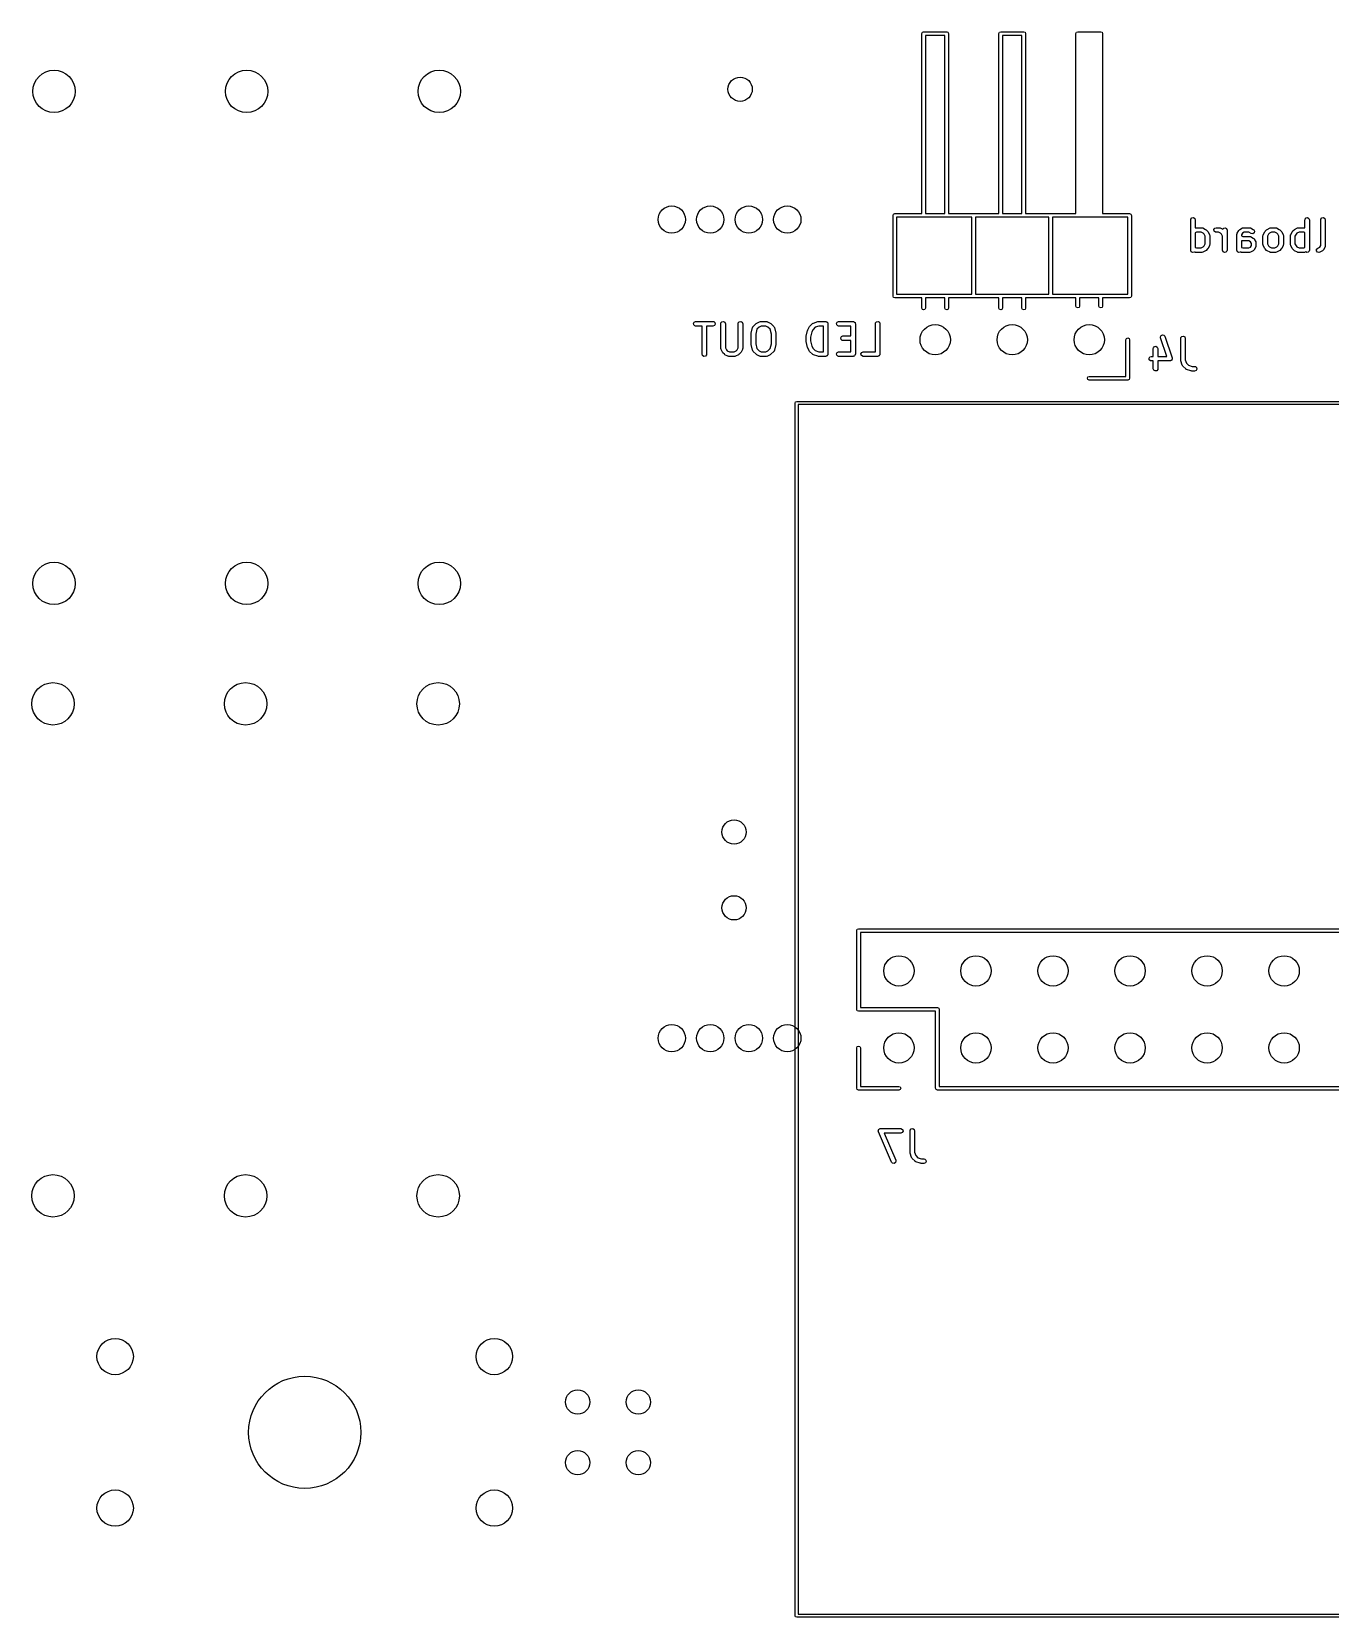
# Model space of a CAD drawing. Extents: x 0.83 to 7.45, y -4.93 to -0.82.
# Drawn here: x 0.827 to 2.512, y -4.925 to -2.866 of the extents above; entities that cross this region are included whole.
import ezdxf

# ---------------------------------------------------------------- set-up
doc = ezdxf.new("R2010")
doc.units = 0
doc.header["$MEASUREMENT"] = 0
doc.layers.add('BLACK', color=7, linetype='CONTINUOUS')

msp = doc.modelspace()

# ---------------------------------------------------------------- linework, layer by layer
at = {"layer": 'BLACK', "linetype": 'CONTINUOUS'}
for p, q in [((1.98209, -2.86861), (1.98278, -2.86694)), ((1.98209, -3.10246), (1.98209, -2.86861)), ((1.98278, -2.86694), (1.98445, -2.86624)), ((1.98445, -2.86624), (2.01437, -2.86624)), ((1.98681, -2.87097), (1.98681, -3.10246)), ((2.01201, -2.87097), (1.98681, -2.87097)), ((2.01201, -3.10246), (2.01201, -2.87097)), ((2.01437, -2.86624), (2.01604, -2.86694)), ((2.01604, -2.86694), (2.01673, -2.86861)), ((2.01673, -2.86861), (2.01673, -3.10246)), ((2.08209, -2.86861), (2.08278, -2.86694)), ((2.08209, -3.10246), (2.08209, -2.86861)), ((2.08278, -2.86694), (2.08445, -2.86624)), ((2.08445, -2.86624), (2.11437, -2.86624)), ((2.08681, -2.87097), (2.08681, -3.10246)), ((2.11201, -2.87097), (2.08681, -2.87097)), ((2.11201, -3.10246), (2.11201, -2.87097)), ((2.11437, -2.86624), (2.11604, -2.86694)), ((2.11604, -2.86694), (2.11673, -2.86861)), ((2.11673, -2.86861), (2.11673, -3.10246)), ((2.18209, -2.86861), (2.18278, -2.86694)), ((2.18209, -3.10246), (2.18209, -2.86861)), ((2.18278, -2.86694), (2.18445, -2.86624)), ((2.18445, -2.86624), (2.21437, -2.86624)), ((2.21437, -2.86624), (2.21604, -2.86694)), ((2.21604, -2.86694), (2.21673, -2.86861)), ((2.21673, -2.86861), (2.21673, -3.10246)), ((1.94469, -3.10483), (1.94538, -3.10316)), ((1.94469, -3.20955), (1.94469, -3.10483)), ((1.94538, -3.10316), (1.94705, -3.10246)), ((1.94705, -3.10246), (1.98209, -3.10246)), ((1.98445, -3.10719), (1.94941, -3.10719)), ((1.94941, -3.10719), (1.94941, -3.20719)), ((2.01437, -3.10719), (1.98445, -3.10719)), ((1.98681, -3.10246), (2.01201, -3.10246)), ((2.04705, -3.10719), (2.01437, -3.10719)), ((2.01673, -3.10246), (2.08209, -3.10246)), ((2.04705, -3.20719), (2.04705, -3.10719)), ((2.08445, -3.10719), (2.05177, -3.10719)), ((2.05177, -3.10719), (2.05177, -3.20719)), ((2.11437, -3.10719), (2.08445, -3.10719)), ((2.08681, -3.10246), (2.11201, -3.10246)), ((2.14705, -3.10719), (2.11437, -3.10719)), ((2.11673, -3.10246), (2.18209, -3.10246)), ((2.14705, -3.20719), (2.14705, -3.10719)), ((2.18445, -3.10719), (2.15177, -3.10719)), ((2.15177, -3.10719), (2.15177, -3.20719)), ((2.18839, -3.10719), (2.18445, -3.10719)), ((2.19311, -3.10719), (2.18839, -3.10719)), ((2.19783, -3.10719), (2.19311, -3.10719)), ((2.20256, -3.10719), (2.19783, -3.10719)), ((2.20728, -3.10719), (2.20256, -3.10719)), ((2.21201, -3.10719), (2.20728, -3.10719)), ((2.21437, -3.10719), (2.21201, -3.10719)), ((2.24941, -3.10719), (2.21437, -3.10719)), ((2.21673, -3.10246), (2.25177, -3.10246)), ((2.24941, -3.20719), (2.24941, -3.10719)), ((2.25177, -3.10246), (2.25344, -3.10316)), ((2.25344, -3.10316), (2.25413, -3.10483)), ((2.25413, -3.10483), (2.25413, -3.20955)), ((2.33136, -3.10961), (2.33266, -3.10807)), ((2.33266, -3.10807), (2.33465, -3.10771)), ((2.33465, -3.10771), (2.3364, -3.10872)), ((2.3364, -3.10872), (2.33709, -3.11062)), ((2.47947, -3.10961), (2.48077, -3.10807)), ((2.48077, -3.10807), (2.48275, -3.10771)), ((2.48275, -3.10771), (2.4845, -3.10872)), ((2.4845, -3.10872), (2.48519, -3.11062)), ((2.50009, -3.10961), (2.50139, -3.10807)), ((2.50139, -3.10807), (2.50338, -3.10771)), ((2.50338, -3.10771), (2.50513, -3.10872)), ((2.50513, -3.10872), (2.50582, -3.11062)), ((2.33118, -3.11062), (2.33136, -3.10961)), ((2.33118, -3.14999), (2.33118, -3.11062)), ((2.33709, -3.11062), (2.33709, -3.12095)), ((2.33709, -3.12095), (2.33755, -3.12081)), ((2.33858, -3.1267), (2.33709, -3.12745)), ((2.33709, -3.12745), (2.33709, -3.14629)), ((2.33755, -3.12081), (2.33772, -3.12085)), ((2.33772, -3.12085), (2.33788, -3.12079)), ((2.33788, -3.12079), (2.34538, -3.12079)), ((2.34469, -3.1267), (2.33858, -3.1267)), ((2.34738, -3.12805), (2.34469, -3.1267)), ((2.34538, -3.12079), (2.34639, -3.12097)), ((2.34639, -3.12097), (2.34653, -3.12108)), ((2.34653, -3.12108), (2.3467, -3.12111)), ((2.3467, -3.12111), (2.35045, -3.12298)), ((2.34858, -3.12924), (2.34738, -3.12805)), ((2.34993, -3.13194), (2.34858, -3.12924)), ((2.35045, -3.12298), (2.35116, -3.12351)), ((2.35116, -3.12351), (2.35122, -3.12353)), ((2.35122, -3.12353), (2.3531, -3.12541)), ((2.3531, -3.12541), (2.3536, -3.12613)), ((2.3536, -3.12613), (2.35365, -3.12618)), ((2.35365, -3.12618), (2.35552, -3.12992)), ((2.36122, -3.12323), (2.36223, -3.12148)), ((2.36157, -3.12522), (2.36122, -3.12323)), ((2.36312, -3.12652), (2.36157, -3.12522)), ((2.36223, -3.12148), (2.36413, -3.12079)), ((2.36413, -3.1267), (2.36312, -3.12652)), ((2.36413, -3.12079), (2.36788, -3.12079)), ((2.36718, -3.1267), (2.36413, -3.1267)), ((2.36988, -3.12805), (2.36718, -3.1267)), ((2.36788, -3.12079), (2.36889, -3.12097)), ((2.36889, -3.12097), (2.36903, -3.12108)), ((2.36903, -3.12108), (2.3692, -3.12111)), ((2.3692, -3.12111), (2.37259, -3.1228)), ((2.37108, -3.12924), (2.36988, -3.12805)), ((2.37243, -3.13194), (2.37108, -3.12924)), ((2.37259, -3.1228), (2.37261, -3.12274)), ((2.37261, -3.12274), (2.3739, -3.12119)), ((2.3739, -3.12119), (2.37589, -3.12084)), ((2.37589, -3.12084), (2.37764, -3.12185)), ((2.37764, -3.12185), (2.37833, -3.12375)), ((2.37833, -3.12375), (2.37833, -3.14999)), ((2.39117, -3.12937), (2.39135, -3.12836)), ((2.39117, -3.14999), (2.39117, -3.12937)), ((2.39135, -3.12836), (2.39147, -3.12823)), ((2.39147, -3.12823), (2.39149, -3.12805)), ((2.39149, -3.12805), (2.39336, -3.1243)), ((2.39336, -3.1243), (2.39397, -3.12348)), ((2.39397, -3.12348), (2.39438, -3.1233)), ((2.39438, -3.1233), (2.39468, -3.12298)), ((2.39468, -3.12298), (2.39843, -3.12111)), ((2.3982, -3.12782), (2.39708, -3.13007)), ((2.40045, -3.1267), (2.3982, -3.12782)), ((2.39843, -3.12111), (2.39941, -3.12081)), ((2.39941, -3.12081), (2.39959, -3.12085)), ((2.39959, -3.12085), (2.39975, -3.12079)), ((2.39975, -3.12079), (2.40725, -3.12079)), ((2.40655, -3.1267), (2.40045, -3.1267)), ((2.40968, -3.12826), (2.40655, -3.1267)), ((2.40725, -3.12079), (2.40826, -3.12097)), ((2.40826, -3.12097), (2.4084, -3.12108)), ((2.4084, -3.12108), (2.40857, -3.12111)), ((2.40857, -3.12111), (2.41232, -3.12298)), ((2.41169, -3.12849), (2.40968, -3.12826)), ((2.41337, -3.12738), (2.41169, -3.12849)), ((2.41232, -3.12298), (2.41314, -3.12359)), ((2.41314, -3.12359), (2.41395, -3.12544)), ((2.41395, -3.12544), (2.41337, -3.12738)), ((2.42523, -3.12992), (2.42711, -3.12618)), ((2.42711, -3.12618), (2.42763, -3.12547)), ((2.42763, -3.12547), (2.42766, -3.12541)), ((2.42766, -3.12541), (2.42953, -3.12353)), ((2.42953, -3.12353), (2.43026, -3.12303)), ((2.43026, -3.12303), (2.4303, -3.12298)), ((2.4303, -3.12298), (2.43405, -3.12111)), ((2.43217, -3.12924), (2.43083, -3.13194)), ((2.43337, -3.12805), (2.43217, -3.12924)), ((2.43607, -3.1267), (2.43337, -3.12805)), ((2.43405, -3.12111), (2.43503, -3.12081)), ((2.43503, -3.12081), (2.43521, -3.12085)), ((2.43521, -3.12085), (2.43537, -3.12079)), ((2.43537, -3.12079), (2.441, -3.12079)), ((2.4403, -3.1267), (2.43607, -3.1267)), ((2.443, -3.12805), (2.4403, -3.1267)), ((2.441, -3.12079), (2.44201, -3.12097)), ((2.44201, -3.12097), (2.44214, -3.12108)), ((2.44214, -3.12108), (2.44232, -3.12111)), ((2.44232, -3.12111), (2.44607, -3.12298)), ((2.44419, -3.12924), (2.443, -3.12805)), ((2.44554, -3.13194), (2.44419, -3.12924)), ((2.44607, -3.12298), (2.44678, -3.12351)), ((2.44678, -3.12351), (2.44683, -3.12353)), ((2.44683, -3.12353), (2.44871, -3.12541)), ((2.44871, -3.12541), (2.44922, -3.12613)), ((2.44922, -3.12613), (2.44926, -3.12618)), ((2.44926, -3.12618), (2.45114, -3.12992)), ((2.46085, -3.12992), (2.46273, -3.12618)), ((2.46273, -3.12618), (2.46325, -3.12547)), ((2.46325, -3.12547), (2.46328, -3.12541)), ((2.46328, -3.12541), (2.46516, -3.12353)), ((2.46516, -3.12353), (2.46588, -3.12303)), ((2.46588, -3.12303), (2.46592, -3.12298)), ((2.46592, -3.12298), (2.46967, -3.12111)), ((2.4678, -3.12924), (2.46645, -3.13194)), ((2.46899, -3.12805), (2.4678, -3.12924)), ((2.47169, -3.1267), (2.46899, -3.12805)), ((2.46967, -3.12111), (2.47066, -3.12081)), ((2.47066, -3.12081), (2.47083, -3.12085)), ((2.47083, -3.12085), (2.47099, -3.12079)), ((2.47099, -3.12079), (2.47849, -3.12079)), ((2.47779, -3.1267), (2.47169, -3.1267)), ((2.47929, -3.12745), (2.47779, -3.1267)), ((2.47849, -3.12079), (2.47929, -3.12093)), ((2.47929, -3.11062), (2.47947, -3.10961)), ((2.47929, -3.12093), (2.47929, -3.11062)), ((2.47929, -3.14629), (2.47929, -3.12745)), ((2.48519, -3.11062), (2.48519, -3.14999)), ((2.49991, -3.11062), (2.50009, -3.10961)), ((2.49991, -3.14367), (2.49991, -3.11062)), ((2.50582, -3.11062), (2.50582, -3.14437)), ((2.33187, -3.15189), (2.33118, -3.14999)), ((2.33709, -3.14629), (2.33858, -3.14704)), ((2.33858, -3.14704), (2.34469, -3.14704)), ((2.34469, -3.14704), (2.34738, -3.14569)), ((2.34738, -3.14569), (2.34858, -3.14449)), ((2.34858, -3.14449), (2.34993, -3.1418)), ((2.34993, -3.1418), (2.34993, -3.13194)), ((2.3531, -3.14833), (2.35122, -3.15021)), ((2.35312, -3.14827), (2.3531, -3.14833)), ((2.35365, -3.14756), (2.35312, -3.14827)), ((2.35552, -3.14381), (2.35365, -3.14756)), ((2.35552, -3.12992), (2.35582, -3.13091)), ((2.35554, -3.14364), (2.35552, -3.14381)), ((2.35566, -3.1435), (2.35554, -3.14364)), ((2.35584, -3.14249), (2.35566, -3.1435)), ((2.35582, -3.13091), (2.35577, -3.13108)), ((2.35577, -3.13108), (2.35584, -3.13125)), ((2.35584, -3.13125), (2.35584, -3.14249)), ((2.37243, -3.14999), (2.37243, -3.13194)), ((2.37312, -3.15189), (2.37243, -3.14999)), ((2.37833, -3.14999), (2.37815, -3.151)), ((2.39187, -3.15189), (2.39117, -3.14999)), ((2.39708, -3.13007), (2.39708, -3.1313)), ((2.39708, -3.1313), (2.39857, -3.13204)), ((2.39788, -3.13795), (2.39708, -3.13781)), ((2.39708, -3.13781), (2.39708, -3.14629)), ((2.39708, -3.14629), (2.39857, -3.14704)), ((2.40655, -3.13795), (2.39788, -3.13795)), ((2.39857, -3.13204), (2.40725, -3.13204)), ((2.39857, -3.14704), (2.40655, -3.14704)), ((2.4088, -3.13907), (2.40655, -3.13795)), ((2.40655, -3.14704), (2.4088, -3.14592)), ((2.40725, -3.13204), (2.40826, -3.13222)), ((2.40826, -3.13222), (2.4084, -3.13233)), ((2.4084, -3.13233), (2.40857, -3.13235)), ((2.40857, -3.13235), (2.41232, -3.13423)), ((2.40992, -3.14132), (2.4088, -3.13907)), ((2.4088, -3.14592), (2.40992, -3.14367)), ((2.40992, -3.14367), (2.40992, -3.14132)), ((2.41232, -3.13423), (2.41314, -3.13484)), ((2.41364, -3.14944), (2.41303, -3.15026)), ((2.41314, -3.13484), (2.41332, -3.13525)), ((2.41332, -3.13525), (2.41364, -3.13555)), ((2.41364, -3.13555), (2.41552, -3.1393)), ((2.41552, -3.14569), (2.41364, -3.14944)), ((2.41552, -3.1393), (2.41581, -3.14028)), ((2.41554, -3.14551), (2.41552, -3.14569)), ((2.41565, -3.14538), (2.41554, -3.14551)), ((2.41583, -3.14437), (2.41565, -3.14538)), ((2.41581, -3.14028), (2.41577, -3.14045)), ((2.41577, -3.14045), (2.41583, -3.14062)), ((2.41583, -3.14062), (2.41583, -3.14437)), ((2.42492, -3.13125), (2.4251, -3.13024)), ((2.42492, -3.14249), (2.42492, -3.13125)), ((2.42498, -3.14266), (2.42492, -3.14249)), ((2.42494, -3.14283), (2.42498, -3.14266)), ((2.42523, -3.14381), (2.42494, -3.14283)), ((2.4251, -3.13024), (2.42521, -3.1301)), ((2.42521, -3.1301), (2.42523, -3.12992)), ((2.42711, -3.14756), (2.42523, -3.14381)), ((2.42715, -3.14761), (2.42711, -3.14756)), ((2.42766, -3.14833), (2.42715, -3.14761)), ((2.42953, -3.15021), (2.42766, -3.14833)), ((2.43083, -3.13194), (2.43083, -3.1418)), ((2.43083, -3.1418), (2.43217, -3.14449)), ((2.43217, -3.14449), (2.43337, -3.14569)), ((2.43337, -3.14569), (2.43607, -3.14704)), ((2.43607, -3.14704), (2.4403, -3.14704)), ((2.4403, -3.14704), (2.443, -3.14569)), ((2.443, -3.14569), (2.44419, -3.14449)), ((2.44419, -3.14449), (2.44554, -3.1418)), ((2.44554, -3.1418), (2.44554, -3.13194)), ((2.44871, -3.14833), (2.44683, -3.15021)), ((2.44874, -3.14827), (2.44871, -3.14833)), ((2.44926, -3.14756), (2.44874, -3.14827)), ((2.45114, -3.14381), (2.44926, -3.14756)), ((2.45114, -3.12992), (2.45143, -3.13091)), ((2.45116, -3.14364), (2.45114, -3.14381)), ((2.45127, -3.1435), (2.45116, -3.14364)), ((2.45145, -3.14249), (2.45127, -3.1435)), ((2.45143, -3.13091), (2.45139, -3.13108)), ((2.45139, -3.13108), (2.45145, -3.13125)), ((2.45145, -3.13125), (2.45145, -3.14249)), ((2.46054, -3.13125), (2.46072, -3.13024)), ((2.46054, -3.14249), (2.46054, -3.13125)), ((2.4606, -3.14266), (2.46054, -3.14249)), ((2.46056, -3.14283), (2.4606, -3.14266)), ((2.46085, -3.14381), (2.46056, -3.14283)), ((2.46072, -3.13024), (2.46083, -3.1301)), ((2.46083, -3.1301), (2.46085, -3.12992)), ((2.46273, -3.14756), (2.46085, -3.14381)), ((2.46277, -3.14761), (2.46273, -3.14756)), ((2.46328, -3.14833), (2.46277, -3.14761)), ((2.46516, -3.15021), (2.46328, -3.14833)), ((2.46645, -3.13194), (2.46645, -3.1418)), ((2.46645, -3.1418), (2.4678, -3.14449)), ((2.4678, -3.14449), (2.46899, -3.14569)), ((2.46899, -3.14569), (2.47169, -3.14704)), ((2.47169, -3.14704), (2.47779, -3.14704)), ((2.47779, -3.14704), (2.47929, -3.14629)), ((2.48519, -3.14999), (2.48502, -3.151)), ((2.49441, -3.15083), (2.49453, -3.14882)), ((2.49453, -3.14882), (2.49592, -3.14735)), ((2.49592, -3.14735), (2.49879, -3.14592)), ((2.49879, -3.14592), (2.49991, -3.14367)), ((2.50363, -3.14944), (2.50302, -3.15026)), ((2.5055, -3.14569), (2.50363, -3.14944)), ((2.50553, -3.14551), (2.5055, -3.14569)), ((2.50564, -3.14538), (2.50553, -3.14551)), ((2.50582, -3.14437), (2.50564, -3.14538)), ((2.33362, -3.1529), (2.33187, -3.15189)), ((2.33561, -3.15255), (2.33362, -3.1529)), ((2.33584, -3.15227), (2.33561, -3.15255)), ((2.33656, -3.15263), (2.33584, -3.15227)), ((2.33674, -3.15265), (2.33656, -3.15263)), ((2.33687, -3.15277), (2.33674, -3.15265)), ((2.33788, -3.15295), (2.33687, -3.15277)), ((2.34538, -3.15295), (2.33788, -3.15295)), ((2.34555, -3.15289), (2.34538, -3.15295)), ((2.34572, -3.15293), (2.34555, -3.15289)), ((2.3467, -3.15263), (2.34572, -3.15293)), ((2.35045, -3.15076), (2.3467, -3.15263)), ((2.3505, -3.15071), (2.35045, -3.15076)), ((2.35122, -3.15021), (2.3505, -3.15071)), ((2.37487, -3.1529), (2.37312, -3.15189)), ((2.37686, -3.15255), (2.37487, -3.1529)), ((2.37815, -3.151), (2.37686, -3.15255)), ((2.39361, -3.1529), (2.39187, -3.15189)), ((2.3956, -3.15255), (2.39361, -3.1529)), ((2.39584, -3.15227), (2.3956, -3.15255)), ((2.39656, -3.15263), (2.39584, -3.15227)), ((2.39673, -3.15265), (2.39656, -3.15263)), ((2.39687, -3.15277), (2.39673, -3.15265)), ((2.39788, -3.15295), (2.39687, -3.15277)), ((2.40725, -3.15295), (2.39788, -3.15295)), ((2.40742, -3.15289), (2.40725, -3.15295)), ((2.40759, -3.15293), (2.40742, -3.15289)), ((2.40857, -3.15263), (2.40759, -3.15293)), ((2.41232, -3.15076), (2.40857, -3.15263)), ((2.41262, -3.15044), (2.41232, -3.15076)), ((2.41303, -3.15026), (2.41262, -3.15044)), ((2.42959, -3.15023), (2.42953, -3.15021)), ((2.4303, -3.15076), (2.42959, -3.15023)), ((2.43405, -3.15263), (2.4303, -3.15076)), ((2.43423, -3.15265), (2.43405, -3.15263)), ((2.43436, -3.15277), (2.43423, -3.15265)), ((2.43537, -3.15295), (2.43436, -3.15277)), ((2.441, -3.15295), (2.43537, -3.15295)), ((2.44116, -3.15289), (2.441, -3.15295)), ((2.44133, -3.15293), (2.44116, -3.15289)), ((2.44232, -3.15263), (2.44133, -3.15293)), ((2.44607, -3.15076), (2.44232, -3.15263)), ((2.44611, -3.15071), (2.44607, -3.15076)), ((2.44683, -3.15021), (2.44611, -3.15071)), ((2.46521, -3.15023), (2.46516, -3.15021)), ((2.46592, -3.15076), (2.46521, -3.15023)), ((2.46967, -3.15263), (2.46592, -3.15076)), ((2.46985, -3.15265), (2.46967, -3.15263)), ((2.46998, -3.15277), (2.46985, -3.15265)), ((2.47099, -3.15295), (2.46998, -3.15277)), ((2.47849, -3.15295), (2.47099, -3.15295)), ((2.47866, -3.15289), (2.47849, -3.15295)), ((2.47883, -3.15293), (2.47866, -3.15289)), ((2.47981, -3.15263), (2.47883, -3.15293)), ((2.48059, -3.15224), (2.47981, -3.15263)), ((2.48173, -3.1529), (2.48059, -3.15224)), ((2.48372, -3.15255), (2.48173, -3.1529)), ((2.48502, -3.151), (2.48372, -3.15255)), ((2.49561, -3.15246), (2.49441, -3.15083)), ((2.49758, -3.15293), (2.49561, -3.15246)), ((2.49856, -3.15263), (2.49758, -3.15293)), ((2.50231, -3.15076), (2.49856, -3.15263)), ((2.50261, -3.15044), (2.50231, -3.15076)), ((2.50302, -3.15026), (2.50261, -3.15044)), ((1.94538, -3.21122), (1.94469, -3.20955)), ((1.94469, -3.20955), (1.94469, -3.20955)), ((1.94705, -3.21191), (1.94538, -3.21122)), ((1.98209, -3.21191), (1.94705, -3.21191)), ((1.94941, -3.20719), (2.04705, -3.20719)), ((1.98209, -3.22518), (1.98209, -3.21191)), ((2.01201, -3.21191), (1.98681, -3.21191)), ((1.98681, -3.21191), (1.98681, -3.22518)), ((2.01201, -3.22518), (2.01201, -3.21191)), ((2.04941, -3.21191), (2.01673, -3.21191)), ((2.01673, -3.21191), (2.01673, -3.22518)), ((2.08209, -3.21191), (2.04941, -3.21191)), ((2.05177, -3.20719), (2.14705, -3.20719)), ((2.08209, -3.22518), (2.08209, -3.21191)), ((2.11201, -3.21191), (2.08681, -3.21191)), ((2.08681, -3.21191), (2.08681, -3.22518)), ((2.11201, -3.22518), (2.11201, -3.21191)), ((2.14941, -3.21191), (2.11673, -3.21191)), ((2.11673, -3.21191), (2.11673, -3.22518)), ((2.18209, -3.21191), (2.14941, -3.21191)), ((2.15177, -3.20719), (2.24941, -3.20719)), ((2.18209, -3.22254), (2.18209, -3.21191)), ((2.21201, -3.21191), (2.18681, -3.21191)), ((2.18681, -3.21191), (2.18681, -3.22254)), ((2.21201, -3.22254), (2.21201, -3.21191)), ((2.25177, -3.21191), (2.21673, -3.21191)), ((2.21673, -3.21191), (2.21673, -3.22254)), ((2.25344, -3.21122), (2.25177, -3.21191)), ((2.25413, -3.20955), (2.25344, -3.21122)), ((1.98278, -3.22685), (1.98209, -3.22518)), ((1.98445, -3.22755), (1.98278, -3.22685)), ((1.98612, -3.22685), (1.98445, -3.22755)), ((1.98681, -3.22518), (1.98612, -3.22685)), ((2.0127, -3.22685), (2.01201, -3.22518)), ((2.01437, -3.22755), (2.0127, -3.22685)), ((2.01604, -3.22685), (2.01437, -3.22755)), ((2.01673, -3.22518), (2.01604, -3.22685)), ((2.08278, -3.22685), (2.08209, -3.22518)), ((2.08445, -3.22755), (2.08278, -3.22685)), ((2.08612, -3.22685), (2.08445, -3.22755)), ((2.08681, -3.22518), (2.08612, -3.22685)), ((2.1127, -3.22685), (2.11201, -3.22518)), ((2.11437, -3.22755), (2.1127, -3.22685)), ((2.11604, -3.22685), (2.11437, -3.22755)), ((2.11673, -3.22518), (2.11604, -3.22685)), ((2.18278, -3.22421), (2.18209, -3.22254)), ((2.18445, -3.22491), (2.18278, -3.22421)), ((2.18612, -3.22421), (2.18445, -3.22491)), ((2.18681, -3.22254), (2.18612, -3.22421)), ((2.2127, -3.22421), (2.21201, -3.22254)), ((2.21437, -3.22491), (2.2127, -3.22421)), ((2.21604, -3.22421), (2.21437, -3.22491)), ((2.21673, -3.22254), (2.21604, -3.22421)), ((1.68561, -3.24499), (1.68662, -3.24324)), ((1.68596, -3.24698), (1.68561, -3.24499)), ((1.68751, -3.24828), (1.68596, -3.24698)), ((1.68662, -3.24324), (1.68852, -3.24255)), ((1.68852, -3.24846), (1.68751, -3.24828)), ((1.68852, -3.24255), (1.71102, -3.24255)), ((1.69682, -3.24846), (1.68852, -3.24846)), ((1.69682, -3.28487), (1.69682, -3.24846)), ((1.71102, -3.24846), (1.70272, -3.24846)), ((1.70272, -3.24846), (1.70272, -3.28487)), ((1.71102, -3.24255), (1.71203, -3.24273)), ((1.71292, -3.24777), (1.71102, -3.24846)), ((1.71203, -3.24273), (1.71357, -3.24403)), ((1.71393, -3.24602), (1.71292, -3.24777)), ((1.71357, -3.24403), (1.71393, -3.24602)), ((1.72119, -3.2455), (1.72137, -3.24449)), ((1.72119, -3.27738), (1.72119, -3.2455)), ((1.72137, -3.24449), (1.72266, -3.24295)), ((1.72266, -3.24295), (1.72465, -3.2426)), ((1.72465, -3.2426), (1.7264, -3.24361)), ((1.7264, -3.24361), (1.72709, -3.2455)), ((1.72709, -3.2455), (1.72709, -3.27668)), ((1.74369, -3.2455), (1.74386, -3.24449)), ((1.74369, -3.27668), (1.74369, -3.2455)), ((1.74386, -3.24449), (1.74516, -3.24295)), ((1.74516, -3.24295), (1.74715, -3.2426)), ((1.74715, -3.2426), (1.7489, -3.24361)), ((1.7489, -3.24361), (1.74959, -3.2455)), ((1.74959, -3.2455), (1.74959, -3.27738)), ((1.76065, -3.25791), (1.76252, -3.25041)), ((1.76252, -3.25041), (1.76294, -3.24948)), ((1.76294, -3.24948), (1.76317, -3.24931)), ((1.76317, -3.24931), (1.7633, -3.24904)), ((1.7633, -3.24904), (1.76705, -3.24529)), ((1.76805, -3.25264), (1.76646, -3.25899)), ((1.76705, -3.24529), (1.76777, -3.24479)), ((1.76777, -3.24479), (1.76781, -3.24474)), ((1.76781, -3.24474), (1.77156, -3.24286)), ((1.77088, -3.24981), (1.76805, -3.25264)), ((1.77358, -3.24846), (1.77088, -3.24981)), ((1.77156, -3.24286), (1.77255, -3.24257)), ((1.77255, -3.24257), (1.77272, -3.24261)), ((1.77272, -3.24261), (1.77288, -3.24255)), ((1.77288, -3.24255), (1.78038, -3.24255)), ((1.77969, -3.24846), (1.77358, -3.24846)), ((1.78238, -3.24981), (1.77969, -3.24846)), ((1.78038, -3.24255), (1.78139, -3.24273)), ((1.78139, -3.24273), (1.78153, -3.24284)), ((1.78153, -3.24284), (1.7817, -3.24286)), ((1.7817, -3.24286), (1.78545, -3.24474)), ((1.78522, -3.25264), (1.78238, -3.24981)), ((1.78681, -3.25899), (1.78522, -3.25264)), ((1.78545, -3.24474), (1.78616, -3.24526)), ((1.78616, -3.24526), (1.78622, -3.24529)), ((1.78622, -3.24529), (1.78997, -3.24904)), ((1.78997, -3.24904), (1.79056, -3.24988)), ((1.79056, -3.24988), (1.79058, -3.25017)), ((1.79058, -3.25017), (1.79075, -3.25041)), ((1.79075, -3.25041), (1.79262, -3.25791)), ((1.83399, -3.25356), (1.83586, -3.24981)), ((1.83586, -3.24981), (1.83639, -3.2491)), ((1.83639, -3.2491), (1.83641, -3.24904)), ((1.83641, -3.24904), (1.84016, -3.24529)), ((1.84093, -3.25288), (1.83941, -3.25591)), ((1.84016, -3.24529), (1.841, -3.2447)), ((1.84385, -3.24996), (1.84093, -3.25288)), ((1.841, -3.2447), (1.84118, -3.24469)), ((1.84118, -3.24469), (1.84132, -3.24458)), ((1.84132, -3.24458), (1.84694, -3.2427)), ((1.84835, -3.24846), (1.84385, -3.24996)), ((1.84694, -3.2427), (1.84781, -3.24257)), ((1.84781, -3.24257), (1.84788, -3.24255)), ((1.84788, -3.24255), (1.85725, -3.24255)), ((1.8543, -3.24846), (1.84835, -3.24846)), ((1.8543, -3.28192), (1.8543, -3.24846)), ((1.85725, -3.24255), (1.85763, -3.24262)), ((1.85763, -3.24262), (1.85776, -3.2426)), ((1.85776, -3.2426), (1.85788, -3.24266)), ((1.85788, -3.24266), (1.85826, -3.24273)), ((1.85826, -3.24273), (1.85885, -3.24322)), ((1.85885, -3.24322), (1.85951, -3.24361)), ((1.85951, -3.24361), (1.8596, -3.24386)), ((1.8596, -3.24386), (1.85981, -3.24403)), ((1.85981, -3.24403), (1.85994, -3.24478)), ((1.85994, -3.24478), (1.8602, -3.2455)), ((1.8602, -3.2455), (1.8602, -3.28487)), ((1.87121, -3.24499), (1.87222, -3.24324)), ((1.87157, -3.24698), (1.87121, -3.24499)), ((1.87311, -3.24828), (1.87157, -3.24698)), ((1.87222, -3.24324), (1.87412, -3.24255)), ((1.87412, -3.24846), (1.87311, -3.24828)), ((1.87412, -3.24255), (1.89287, -3.24255)), ((1.88992, -3.24846), (1.87412, -3.24846)), ((1.88992, -3.2613), (1.88992, -3.24846)), ((1.89287, -3.24255), (1.89325, -3.24262)), ((1.89325, -3.24262), (1.89338, -3.2426)), ((1.89338, -3.2426), (1.8935, -3.24266)), ((1.8935, -3.24266), (1.89388, -3.24273)), ((1.89388, -3.24273), (1.89447, -3.24322)), ((1.89447, -3.24322), (1.89513, -3.24361)), ((1.89513, -3.24361), (1.89522, -3.24386)), ((1.89522, -3.24386), (1.89543, -3.24403)), ((1.89543, -3.24403), (1.89556, -3.24478)), ((1.89556, -3.24478), (1.89582, -3.2455)), ((1.89582, -3.2455), (1.89582, -3.28487)), ((1.92179, -3.2455), (1.92197, -3.24449)), ((1.92179, -3.28192), (1.92179, -3.2455)), ((1.92197, -3.24449), (1.92326, -3.24295)), ((1.92326, -3.24295), (1.92525, -3.2426)), ((1.92525, -3.2426), (1.927, -3.24361)), ((1.927, -3.24361), (1.92769, -3.2455)), ((1.92769, -3.2455), (1.92769, -3.28487)), ((1.76056, -3.25863), (1.76066, -3.25805)), ((1.76056, -3.27175), (1.76056, -3.25863)), ((1.7606, -3.27188), (1.76056, -3.27175)), ((1.76065, -3.27247), (1.7606, -3.27188)), ((1.76066, -3.25805), (1.76065, -3.25791)), ((1.76252, -3.27997), (1.76065, -3.27247)), ((1.76646, -3.25899), (1.76646, -3.27139)), ((1.76646, -3.27139), (1.76805, -3.27774)), ((1.78522, -3.27774), (1.78681, -3.27139)), ((1.78681, -3.27139), (1.78681, -3.25899)), ((1.79262, -3.27247), (1.79075, -3.27997)), ((1.79271, -3.27175), (1.79261, -3.27233)), ((1.79261, -3.27233), (1.79262, -3.27247)), ((1.79262, -3.25791), (1.79266, -3.2585)), ((1.79266, -3.2585), (1.79271, -3.25863)), ((1.79271, -3.25863), (1.79271, -3.27175)), ((1.8318, -3.26238), (1.8319, -3.2618)), ((1.8318, -3.268), (1.8318, -3.26238)), ((1.83185, -3.26813), (1.8318, -3.268)), ((1.83189, -3.26872), (1.83185, -3.26813)), ((1.83189, -3.26166), (1.83376, -3.25416)), ((1.8319, -3.2618), (1.83189, -3.26166)), ((1.83376, -3.27622), (1.83189, -3.26872)), ((1.83376, -3.25416), (1.83397, -3.2537)), ((1.83397, -3.2537), (1.83399, -3.25356)), ((1.83941, -3.25591), (1.8377, -3.26274)), ((1.8377, -3.26274), (1.8377, -3.26764)), ((1.8377, -3.26764), (1.83941, -3.27447)), ((1.87684, -3.26374), (1.87785, -3.26199)), ((1.87719, -3.26573), (1.87684, -3.26374)), ((1.87874, -3.26703), (1.87719, -3.26573)), ((1.87785, -3.26199), (1.87975, -3.2613)), ((1.87975, -3.26721), (1.87874, -3.26703)), ((1.87975, -3.2613), (1.88992, -3.2613)), ((1.88992, -3.26721), (1.87975, -3.26721)), ((1.88992, -3.28192), (1.88992, -3.26721)), ((2.24705, -3.26624), (2.24774, -3.26457)), ((2.24705, -3.31388), (2.24705, -3.26624)), ((2.24774, -3.26457), (2.24941, -3.26388)), ((2.24941, -3.26388), (2.25108, -3.26457)), ((2.25108, -3.26457), (2.25177, -3.26624)), ((2.25177, -3.26624), (2.25177, -3.31624)), ((2.29192, -3.26258), (2.29267, -3.2607)), ((2.29208, -3.2636), (2.29192, -3.26258)), ((2.30015, -3.28783), (2.29208, -3.2636)), ((2.29267, -3.2607), (2.29444, -3.25974)), ((2.29444, -3.25974), (2.29642, -3.26015)), ((2.29642, -3.26015), (2.29768, -3.26173)), ((2.29768, -3.26173), (2.30705, -3.28985)), ((2.31817, -3.26454), (2.31835, -3.26353)), ((2.31817, -3.29266), (2.31817, -3.26454)), ((2.31835, -3.26353), (2.31965, -3.26198)), ((2.31965, -3.26198), (2.32164, -3.26163)), ((2.32164, -3.26163), (2.32339, -3.26264)), ((2.32339, -3.26264), (2.32408, -3.26454)), ((2.32408, -3.26454), (2.32408, -3.29218)), ((1.69751, -3.28677), (1.69682, -3.28487)), ((1.69926, -3.28778), (1.69751, -3.28677)), ((1.70125, -3.28743), (1.69926, -3.28778)), ((1.70254, -3.28588), (1.70125, -3.28743)), ((1.70272, -3.28487), (1.70254, -3.28588)), ((1.72125, -3.27754), (1.72119, -3.27738)), ((1.72121, -3.27771), (1.72125, -3.27754)), ((1.7215, -3.2787), (1.72121, -3.27771)), ((1.72337, -3.28245), (1.7215, -3.2787)), ((1.72342, -3.28249), (1.72337, -3.28245)), ((1.72393, -3.28321), (1.72342, -3.28249)), ((1.7258, -3.28509), (1.72393, -3.28321)), ((1.72586, -3.28512), (1.7258, -3.28509)), ((1.72657, -3.28564), (1.72586, -3.28512)), ((1.73032, -3.28752), (1.72657, -3.28564)), ((1.72709, -3.27668), (1.72844, -3.27938)), ((1.72844, -3.27938), (1.72964, -3.28057)), ((1.72964, -3.28057), (1.73234, -3.28192)), ((1.73049, -3.28754), (1.73032, -3.28752)), ((1.73063, -3.28765), (1.73049, -3.28754)), ((1.73164, -3.28783), (1.73063, -3.28765)), ((1.73914, -3.28783), (1.73164, -3.28783)), ((1.73234, -3.28192), (1.73844, -3.28192)), ((1.73844, -3.28192), (1.74114, -3.28057)), ((1.7393, -3.28777), (1.73914, -3.28783)), ((1.73948, -3.28781), (1.7393, -3.28777)), ((1.74046, -3.28752), (1.73948, -3.28781)), ((1.74421, -3.28564), (1.74046, -3.28752)), ((1.74114, -3.28057), (1.74234, -3.27938)), ((1.74234, -3.27938), (1.74369, -3.27668)), ((1.74425, -3.28559), (1.74421, -3.28564)), ((1.74498, -3.28509), (1.74425, -3.28559)), ((1.74685, -3.28321), (1.74498, -3.28509)), ((1.74688, -3.28315), (1.74685, -3.28321)), ((1.7474, -3.28245), (1.74688, -3.28315)), ((1.74928, -3.2787), (1.7474, -3.28245)), ((1.7493, -3.27852), (1.74928, -3.2787)), ((1.74941, -3.27839), (1.7493, -3.27852)), ((1.74959, -3.27738), (1.74941, -3.27839)), ((1.76268, -3.28021), (1.76252, -3.27997)), ((1.76271, -3.2805), (1.76268, -3.28021)), ((1.7633, -3.28134), (1.76271, -3.2805)), ((1.76705, -3.28509), (1.7633, -3.28134)), ((1.76711, -3.28512), (1.76705, -3.28509)), ((1.76781, -3.28564), (1.76711, -3.28512)), ((1.77156, -3.28752), (1.76781, -3.28564)), ((1.76805, -3.27774), (1.77088, -3.28057)), ((1.77088, -3.28057), (1.77358, -3.28192)), ((1.77174, -3.28754), (1.77156, -3.28752)), ((1.77187, -3.28765), (1.77174, -3.28754)), ((1.77288, -3.28783), (1.77187, -3.28765)), ((1.78038, -3.28783), (1.77288, -3.28783)), ((1.77358, -3.28192), (1.77969, -3.28192)), ((1.77969, -3.28192), (1.78238, -3.28057)), ((1.78055, -3.28777), (1.78038, -3.28783)), ((1.78072, -3.28781), (1.78055, -3.28777)), ((1.7817, -3.28752), (1.78072, -3.28781)), ((1.78545, -3.28564), (1.7817, -3.28752)), ((1.78238, -3.28057), (1.78522, -3.27774)), ((1.7855, -3.28559), (1.78545, -3.28564)), ((1.78622, -3.28509), (1.7855, -3.28559)), ((1.78997, -3.28134), (1.78622, -3.28509)), ((1.79009, -3.28107), (1.78997, -3.28134)), ((1.79033, -3.2809), (1.79009, -3.28107)), ((1.79075, -3.27997), (1.79033, -3.2809)), ((1.83384, -3.27633), (1.83376, -3.27622)), ((1.83399, -3.27682), (1.83384, -3.27633)), ((1.83586, -3.28057), (1.83399, -3.27682)), ((1.83591, -3.28062), (1.83586, -3.28057)), ((1.83641, -3.28134), (1.83591, -3.28062)), ((1.84016, -3.28509), (1.83641, -3.28134)), ((1.83941, -3.27447), (1.84093, -3.2775)), ((1.84032, -3.28516), (1.84016, -3.28509)), ((1.84042, -3.28531), (1.84032, -3.28516)), ((1.84132, -3.2858), (1.84042, -3.28531)), ((1.84093, -3.2775), (1.84385, -3.28042)), ((1.84694, -3.28768), (1.84132, -3.2858)), ((1.84385, -3.28042), (1.84835, -3.28192)), ((1.84701, -3.28767), (1.84694, -3.28768)), ((1.84788, -3.28783), (1.84701, -3.28767)), ((1.85725, -3.28783), (1.84788, -3.28783)), ((1.84835, -3.28192), (1.8543, -3.28192)), ((1.85797, -3.28757), (1.85725, -3.28783)), ((1.85873, -3.28743), (1.85797, -3.28757)), ((1.8589, -3.28723), (1.85873, -3.28743)), ((1.85915, -3.28714), (1.8589, -3.28723)), ((1.85953, -3.28647), (1.85915, -3.28714)), ((1.86002, -3.28588), (1.85953, -3.28647)), ((1.86009, -3.2855), (1.86002, -3.28588)), ((1.86016, -3.28539), (1.86009, -3.2855)), ((1.8602, -3.28487), (1.86013, -3.28526)), ((1.86013, -3.28526), (1.86016, -3.28539)), ((1.87121, -3.28436), (1.87222, -3.28261)), ((1.87157, -3.28635), (1.87121, -3.28436)), ((1.87311, -3.28765), (1.87157, -3.28635)), ((1.87222, -3.28261), (1.87412, -3.28192)), ((1.87412, -3.28783), (1.87311, -3.28765)), ((1.87412, -3.28192), (1.88992, -3.28192)), ((1.89287, -3.28783), (1.87412, -3.28783)), ((1.89359, -3.28757), (1.89287, -3.28783)), ((1.89435, -3.28743), (1.89359, -3.28757)), ((1.89452, -3.28723), (1.89435, -3.28743)), ((1.89477, -3.28714), (1.89452, -3.28723)), ((1.89515, -3.28647), (1.89477, -3.28714)), ((1.89564, -3.28588), (1.89515, -3.28647)), ((1.89571, -3.2855), (1.89564, -3.28588)), ((1.89578, -3.28539), (1.89571, -3.2855)), ((1.89582, -3.28487), (1.89576, -3.28526)), ((1.89576, -3.28526), (1.89578, -3.28539)), ((1.90309, -3.28436), (1.9041, -3.28261)), ((1.90344, -3.28635), (1.90309, -3.28436)), ((1.90498, -3.28765), (1.90344, -3.28635)), ((1.9041, -3.28261), (1.90599, -3.28192)), ((1.90599, -3.28783), (1.90498, -3.28765)), ((1.90599, -3.28192), (1.92179, -3.28192)), ((1.92474, -3.28783), (1.90599, -3.28783)), ((1.92546, -3.28757), (1.92474, -3.28783)), ((1.92622, -3.28743), (1.92546, -3.28757)), ((1.92639, -3.28723), (1.92622, -3.28743)), ((1.92664, -3.28714), (1.92639, -3.28723)), ((1.92702, -3.28647), (1.92664, -3.28714)), ((1.92752, -3.28588), (1.92702, -3.28647)), ((1.92758, -3.2855), (1.92752, -3.28588)), ((1.92765, -3.28539), (1.92758, -3.2855)), ((1.92769, -3.28487), (1.92763, -3.28526)), ((1.92763, -3.28526), (1.92765, -3.28539)), ((2.27697, -3.29027), (2.27798, -3.28852)), ((2.27732, -3.29226), (2.27697, -3.29027)), ((2.27887, -3.29356), (2.27732, -3.29226)), ((2.27798, -3.28852), (2.27988, -3.28783)), ((2.27988, -3.29374), (2.27887, -3.29356)), ((2.27988, -3.28783), (2.28255, -3.28783)), ((2.28255, -3.29374), (2.27988, -3.29374)), ((2.28255, -3.27766), (2.28273, -3.27665)), ((2.28255, -3.28783), (2.28255, -3.27766)), ((2.28255, -3.30391), (2.28255, -3.29374)), ((2.28273, -3.27665), (2.28403, -3.2751)), ((2.28403, -3.2751), (2.28602, -3.27475)), ((2.28602, -3.27475), (2.28776, -3.27576)), ((2.28776, -3.27576), (2.28846, -3.27766)), ((2.28846, -3.27766), (2.28846, -3.28783)), ((2.28846, -3.28783), (2.30015, -3.28783)), ((2.30425, -3.29374), (2.28846, -3.29374)), ((2.28846, -3.29374), (2.28846, -3.30391)), ((2.30446, -3.29366), (2.30425, -3.29374)), ((2.30468, -3.2937), (2.30446, -3.29366)), ((2.30539, -3.29332), (2.30468, -3.2937)), ((2.30615, -3.29304), (2.30539, -3.29332)), ((2.30626, -3.29285), (2.30615, -3.29304)), ((2.30646, -3.29274), (2.30626, -3.29285)), ((2.30676, -3.29199), (2.30646, -3.29274)), ((2.30716, -3.2913), (2.30676, -3.29199)), ((2.30705, -3.28985), (2.3072, -3.29086)), ((2.3072, -3.29086), (2.30712, -3.29107)), ((2.30712, -3.29107), (2.30716, -3.2913)), ((2.31819, -3.29272), (2.31817, -3.29266)), ((2.31832, -3.29359), (2.31819, -3.29272)), ((2.3202, -3.29922), (2.31832, -3.29359)), ((2.32408, -3.29218), (2.32558, -3.29669)), ((2.19705, -3.31624), (2.19774, -3.31457)), ((2.19774, -3.31457), (2.19941, -3.31388)), ((2.19941, -3.31388), (2.24705, -3.31388)), ((2.28324, -3.3058), (2.28255, -3.30391)), ((2.28499, -3.30681), (2.28324, -3.3058)), ((2.28698, -3.30646), (2.28499, -3.30681)), ((2.28828, -3.30492), (2.28698, -3.30646)), ((2.28846, -3.30391), (2.28828, -3.30492)), ((2.32031, -3.29935), (2.3202, -3.29922)), ((2.32032, -3.29953), (2.32031, -3.29935)), ((2.32091, -3.30037), (2.32032, -3.29953)), ((2.32466, -3.30412), (2.32091, -3.30037)), ((2.32482, -3.30419), (2.32466, -3.30412)), ((2.32491, -3.30434), (2.32482, -3.30419)), ((2.32581, -3.30483), (2.32491, -3.30434)), ((2.32558, -3.29669), (2.32834, -3.29945)), ((2.33144, -3.30671), (2.32581, -3.30483)), ((2.32834, -3.29945), (2.33285, -3.30095)), ((2.3315, -3.30671), (2.33144, -3.30671)), ((2.33237, -3.30686), (2.3315, -3.30671)), ((2.33612, -3.30686), (2.33237, -3.30686)), ((2.33285, -3.30095), (2.33612, -3.30095)), ((2.33612, -3.30095), (2.33713, -3.30113)), ((2.33802, -3.30617), (2.33612, -3.30686)), ((2.33713, -3.30113), (2.33868, -3.30243)), ((2.33903, -3.30442), (2.33802, -3.30617)), ((2.33868, -3.30243), (2.33903, -3.30442)), ((2.19774, -3.31791), (2.19705, -3.31624)), ((2.19941, -3.31861), (2.19774, -3.31791)), ((2.24941, -3.31861), (2.19941, -3.31861)), ((2.25108, -3.31791), (2.24941, -3.31861)), ((2.25177, -3.31624), (2.25108, -3.31791)), ((1.81772, -3.34843), (1.81829, -3.34703)), ((1.81772, -4.92323), (1.81772, -3.34843)), ((1.81829, -3.34703), (1.81969, -3.34646)), ((1.81969, -3.34646), (3.98504, -3.34646)), ((1.82165, -3.35039), (1.82165, -4.92126)), ((3.98307, -3.35039), (1.82165, -3.35039)), ((1.89764, -4.03346), (1.89833, -4.03179)), ((1.89764, -4.13583), (1.89764, -4.03346)), ((1.89833, -4.03179), (1.9, -4.0311)), ((1.9, -4.0311), (3.90472, -4.0311)), ((1.90236, -4.03583), (1.90236, -4.13346)), ((3.90236, -4.03583), (1.90236, -4.03583)), ((1.89833, -4.1375), (1.89764, -4.13583)), ((1.9, -4.13819), (1.89833, -4.1375)), ((2, -4.13819), (1.9, -4.13819)), ((1.90236, -4.13346), (2.00236, -4.13346)), ((2, -4.23819), (2, -4.13819)), ((2.00236, -4.13346), (2.00403, -4.13416)), ((2.00403, -4.13416), (2.00472, -4.13583)), ((2.00472, -4.13583), (2.00472, -4.23583)), ((1.89764, -4.18583), (1.89833, -4.18416)), ((1.89764, -4.23819), (1.89764, -4.18583)), ((1.89833, -4.18416), (1.9, -4.18346)), ((1.9, -4.18346), (1.90167, -4.18416)), ((1.90167, -4.18416), (1.90236, -4.18583)), ((1.90236, -4.18583), (1.90236, -4.23583)), ((1.89833, -4.23986), (1.89764, -4.23819)), ((1.9, -4.24055), (1.89833, -4.23986)), ((1.95236, -4.24055), (1.9, -4.24055)), ((1.90236, -4.23583), (1.95236, -4.23583)), ((1.95236, -4.23583), (1.95403, -4.23652)), ((1.95403, -4.23986), (1.95236, -4.24055)), ((1.95403, -4.23652), (1.95472, -4.23819)), ((1.95472, -4.23819), (1.95403, -4.23986)), ((2.00069, -4.23986), (2, -4.23819)), ((2.00236, -4.24055), (2.00069, -4.23986)), ((3.90472, -4.24055), (2.00236, -4.24055)), ((2.00472, -4.23583), (3.90236, -4.23583)), ((1.92562, -4.29366), (1.92572, -4.29333)), ((1.92586, -4.29466), (1.92562, -4.29366)), ((1.92566, -4.29298), (1.92601, -4.29239)), ((1.92572, -4.29333), (1.92566, -4.29298)), ((1.94273, -4.33403), (1.92586, -4.29466)), ((1.92601, -4.29239), (1.92621, -4.29173)), ((1.92621, -4.29173), (1.9265, -4.29154)), ((1.9265, -4.29154), (1.92667, -4.29123)), ((1.92667, -4.29123), (1.92732, -4.291)), ((1.92732, -4.291), (1.9279, -4.29062)), ((1.9279, -4.29062), (1.92824, -4.29066)), ((1.92824, -4.29066), (1.92857, -4.29054)), ((1.92857, -4.29054), (1.95482, -4.29054)), ((1.95482, -4.29645), (1.93305, -4.29645)), ((1.93305, -4.29645), (1.94816, -4.3317)), ((1.95482, -4.29054), (1.95583, -4.29072)), ((1.95672, -4.29576), (1.95482, -4.29645)), ((1.95583, -4.29072), (1.95738, -4.29202)), ((1.95773, -4.29401), (1.95672, -4.29576)), ((1.95738, -4.29202), (1.95773, -4.29401)), ((1.96686, -4.2935), (1.96704, -4.29249)), ((1.96686, -4.32162), (1.96686, -4.2935)), ((1.96704, -4.29249), (1.96834, -4.29094)), ((1.96834, -4.29094), (1.97033, -4.29059)), ((1.97033, -4.29059), (1.97208, -4.2916)), ((1.97208, -4.2916), (1.97277, -4.2935)), ((1.97277, -4.2935), (1.97277, -4.32114)), ((1.96689, -4.32168), (1.96686, -4.32162)), ((1.96702, -4.32255), (1.96689, -4.32168)), ((1.96889, -4.32818), (1.96702, -4.32255)), ((1.97277, -4.32114), (1.97427, -4.32565)), ((1.94411, -4.3355), (1.94273, -4.33403)), ((1.94612, -4.33574), (1.94411, -4.3355)), ((1.94781, -4.33464), (1.94612, -4.33574)), ((1.94839, -4.3327), (1.94781, -4.33464)), ((1.94816, -4.3317), (1.94839, -4.3327)), ((1.969, -4.32831), (1.96889, -4.32818)), ((1.96901, -4.32849), (1.969, -4.32831)), ((1.9696, -4.32933), (1.96901, -4.32849)), ((1.97335, -4.33308), (1.9696, -4.32933)), ((1.97351, -4.33315), (1.97335, -4.33308)), ((1.97361, -4.33331), (1.97351, -4.33315)), ((1.97451, -4.33379), (1.97361, -4.33331)), ((1.97427, -4.32565), (1.97704, -4.32841)), ((1.98013, -4.33567), (1.97451, -4.33379)), ((1.97704, -4.32841), (1.98154, -4.32991)), ((1.9802, -4.33567), (1.98013, -4.33567)), ((1.98106, -4.33582), (1.9802, -4.33567)), ((1.98481, -4.33582), (1.98106, -4.33582)), ((1.98154, -4.32991), (1.98481, -4.32991)), ((1.98481, -4.32991), (1.98582, -4.33009)), ((1.98671, -4.33513), (1.98481, -4.33582)), ((1.98582, -4.33009), (1.98737, -4.33139)), ((1.98772, -4.33338), (1.98671, -4.33513)), ((1.98737, -4.33139), (1.98772, -4.33338)), ((1.81829, -4.92462), (1.81772, -4.92323)), ((1.81969, -4.9252), (1.81829, -4.92462)), ((3.98504, -4.9252), (1.81969, -4.9252)), ((1.82165, -4.92126), (3.98307, -4.92126))]:
    msp.add_line(p, q, dxfattribs=at)
at = {"layer": 'BLACK'}
for centre, radius in [((0.85571, -2.9437), 0.02756), ((1.10571, -2.9437), 0.02756), ((1.35571, -2.9437), 0.02756), ((1.74626, -2.94094), 0.01575), ((1.65748, -3.11024), 0.01772), ((1.70748, -3.11024), 0.01772), ((1.75748, -3.11024), 0.01772), ((1.80748, -3.11024), 0.01772), ((1.99941, -3.26624), 0.01969), ((2.09941, -3.26624), 0.01969), ((2.19941, -3.26624), 0.01969), ((0.85571, -3.58268), 0.02756), ((1.10571, -3.58268), 0.02756), ((1.35571, -3.58268), 0.02756), ((0.85433, -3.73898), 0.02756), ((1.10433, -3.73898), 0.02756), ((1.35433, -3.73898), 0.02756), ((1.73839, -3.90551), 0.01575), ((1.73839, -4.00394), 0.01575), ((1.95236, -4.08583), 0.01969), ((2.05236, -4.08583), 0.01969), ((2.15236, -4.08583), 0.01969), ((2.25236, -4.08583), 0.01969), ((2.35236, -4.08583), 0.01969), ((2.45236, -4.08583), 0.01969), ((1.65748, -4.17323), 0.01772), ((1.70748, -4.17323), 0.01772), ((1.75748, -4.17323), 0.01772), ((1.80748, -4.17323), 0.01772), ((1.95236, -4.18583), 0.01969), ((2.05236, -4.18583), 0.01969), ((2.15236, -4.18583), 0.01969), ((2.25236, -4.18583), 0.01969), ((2.35236, -4.18583), 0.01969), ((2.45236, -4.18583), 0.01969), ((0.85433, -4.37795), 0.02756), ((1.10433, -4.37795), 0.02756), ((1.35433, -4.37795), 0.02756), ((0.93504, -4.58661), 0.02362), ((1.42717, -4.58661), 0.02362), ((1.1811, -4.68504), 0.07283), ((1.53543, -4.64567), 0.01575), ((1.61417, -4.64567), 0.01575), ((1.53543, -4.72441), 0.01575), ((1.61417, -4.72441), 0.01575), ((0.93504, -4.78346), 0.02362), ((1.42717, -4.78346), 0.02362)]:
    msp.add_circle(centre, radius, dxfattribs=at)

doc.saveas('drawing.dxf')
